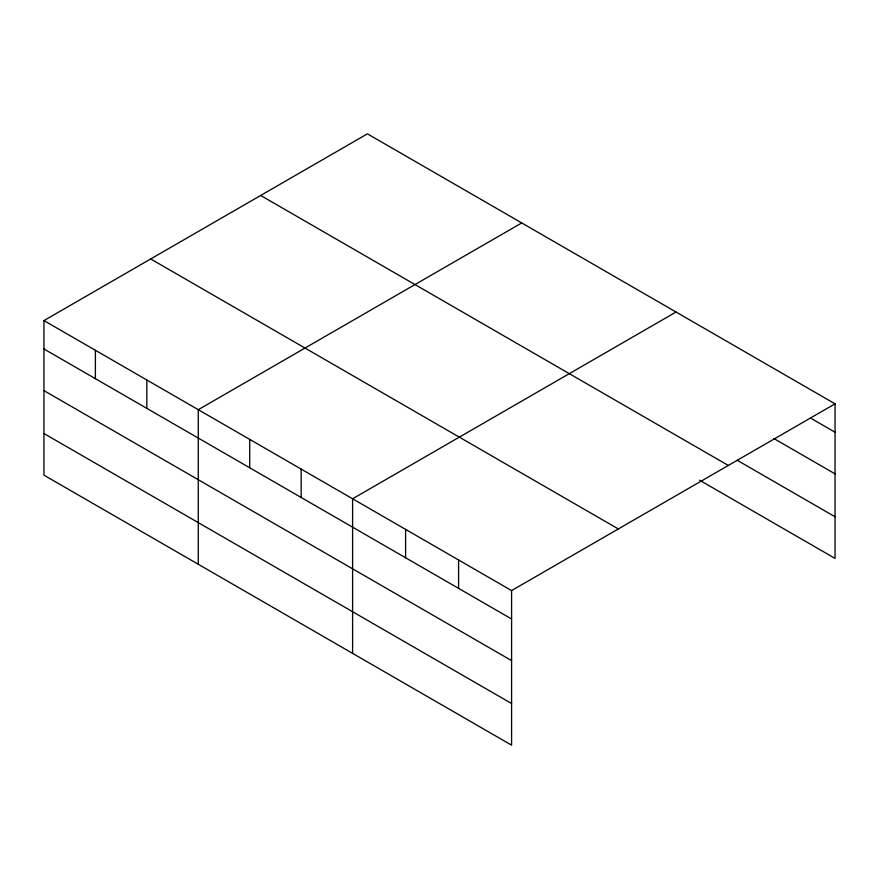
<?xml version="1.0" encoding="UTF-8"?>
<svg xmlns="http://www.w3.org/2000/svg" width="879" height="879" viewBox="0 0 879 879"><rect width="100%" height="100%" fill="white"/><g stroke="black" fill="none" stroke-linecap="round" stroke-linejoin="round"><path stroke-width="1.32" d="M699.607 480.209L835.05 558.407L835.05 403.835L367.411 133.839L43.95 320.593L43.95 475.165L511.589 745.161L511.589 590.578L43.95 320.593M521.73 222.936L198.269 409.691L198.269 564.263M676.05 312.034L352.589 498.778L352.589 653.361M511.589 590.578L835.05 403.835M810.317 417.943L835.05 432.215M773.806 438.5L835.05 473.858M737.294 460.332L835.05 516.764M260.667 195.468L728.306 465.452M150.694 258.964L618.333 528.949M43.95 348.974L511.589 618.97M43.95 390.617L511.589 660.612M43.95 433.523L511.589 703.519M458.585 559.978L458.585 588.37M405.593 529.378L405.593 557.769M301.156 469.078L301.156 497.47M249.713 439.39L249.713 467.771M146.826 379.992L146.826 408.372M95.393 350.292L95.393 378.673"/></g></svg>
